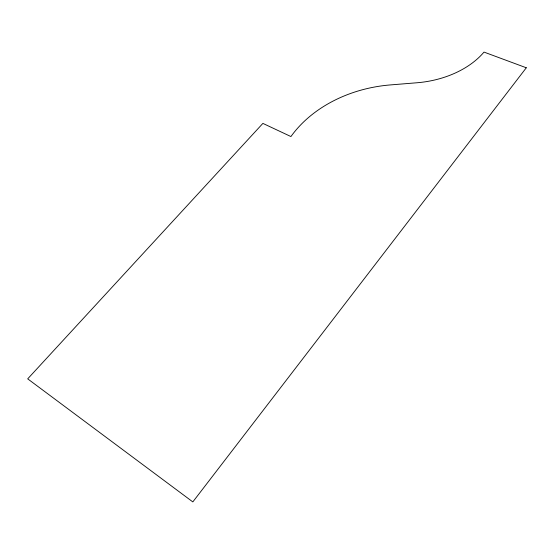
<?xml version="1.0" encoding="UTF-8"?>
<svg xmlns="http://www.w3.org/2000/svg" width="554" height="554" viewBox="0 0 554 554"><rect width="100%" height="100%" fill="white"/><g stroke="black" fill="none" stroke-linecap="round" stroke-linejoin="round"><path stroke-width="0.83" d="M526.3 67.775L192.827 501.91L27.7 378.853L262.887 123.397L290.933 136.554A122.392 95.156 -5.8 0 1 390.39 84.921L416.947 82.768A81.874 55.462 -6.1 0 0 483.995 52.09L526.3 67.775"/></g></svg>
